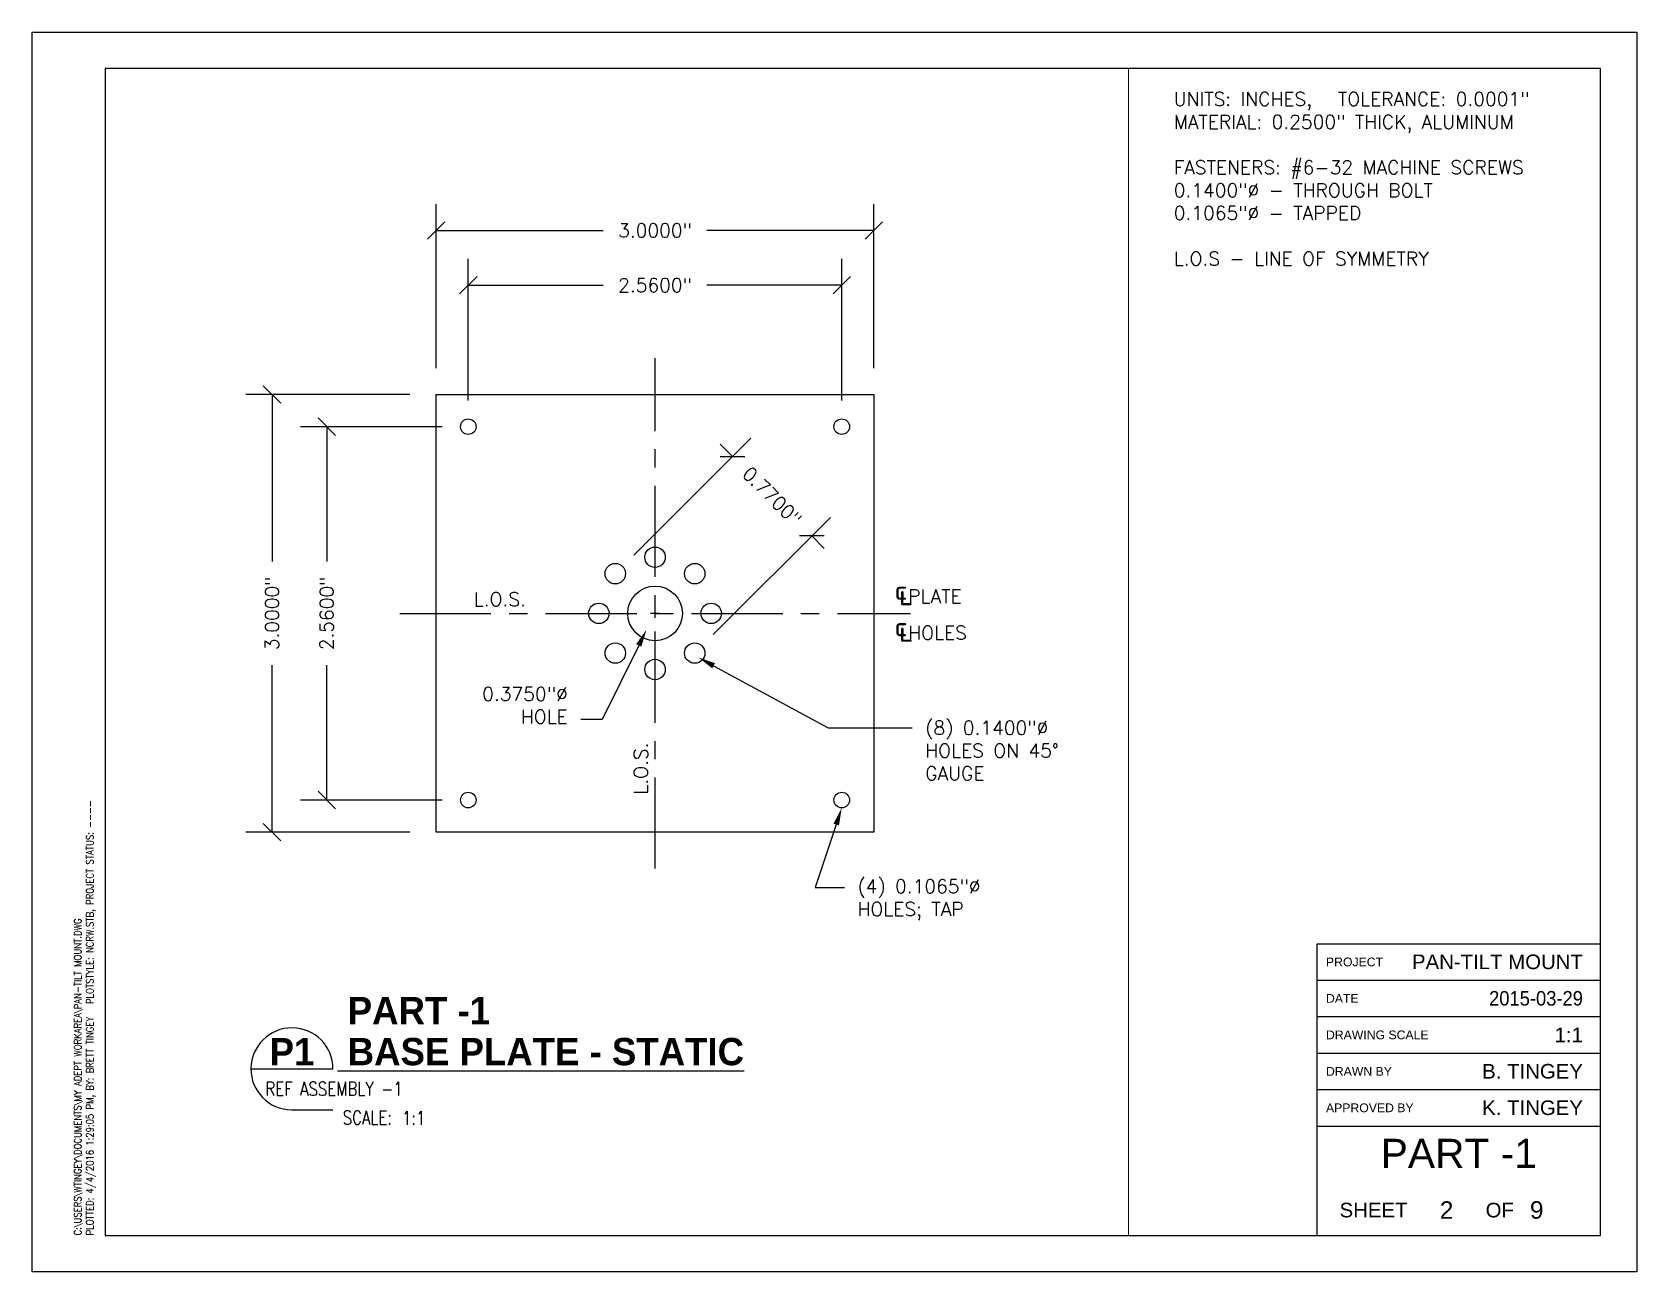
# Paper-space layout 'PART1' of a CAD drawing. Header units: inches. Extents: x 0 to 11, y 0 to 8.5.
# The model-space entities are those that its viewports show. They can reach past a viewport. Long polylines and large blocks are cut down to what shows.
import ezdxf
from ezdxf import colors
from ezdxf.entities.mleader import LeaderData, LeaderLine
from ezdxf.enums import TextEntityAlignment as Align
from ezdxf.math import Vec2, Vec3

# ---------------------------------------------------------------- set-up
doc = ezdxf.new("R2010")
doc.units = ezdxf.units.IN
doc.header["$MEASUREMENT"] = 0
doc.linetypes.add('CENTER', pattern=[2, 1.25, -0.25, 0.25, -0.25])
for name, color, linetype in [('54INFO', 7, 'Continuous'), ('G-OBJECT', 7, 'Continuous'), ('G-OBJECT-ANNO', 2, 'Continuous'), ('G-TTLB', 7, 'Continuous'), ('G-TTLB-ANNO', 2, 'Continuous'), ('G-TTLB-ANNO-BOLD', 3, 'Continuous'), ('G-TTLB-STMP', 1, 'Continuous')]:
    doc.layers.add(name, color=color, linetype=linetype)
doc.layers.add('G-TTLB-NPLT', color=7, linetype='Continuous', plot=False)
doc.styles.add('Arial', font='arial.ttf')
doc.styles.add('HBOLD', font='hbold.shx')
doc.styles.add('Plot Stamp', font='romans.shx', dxfattribs={"width": 0.85})
doc.styles.add('ROMANS', font='romans.shx')
doc.styles.get("Standard").update_dxf_attribs({"font": 'romans.shx', "height": 0.09375})
doc.styles.add('Title-Arial', font='arial.ttf')
doc.dimstyles.get("Standard").update_dxf_attribs({"dimtxt": 0.09375, "dimasz": 0.12, "dimexe": 0.18, "dimexo": 0.18, "dimgap": 0.09, "dimtad": 0, "dimdec": 4, "dimzin": 0, "dimdsep": 46, "dimlunit": 3, "dimtxsty": 'Standard', "dimblk": 'OBLIQUE', "dimcen": 0.09, "dimadec": 0, "dimazin": 0, "dimtfac": 1, "dimtdec": 4, "dimtofl": 0, "dimtmove": 0, "dimatfit": 3, "dimfxl": 1, "dimtolj": 1, "dimtzin": 0, "dimarcsym": 0})

# ---------------------------------------------------------------- blocks, each defined once
blk = doc.blocks.new('L14')
at = {"layer": '54INFO', "color": 7, "linetype": 'ByBlock'}
for p, q in [((0.03519953836755008, 0.377010504458223), (0.5976995383675501, 0.377010504458223)), ((0.3159829422386338, 0.09576089150195077), (0.5976995383673795, 0.09576089150195077))]:
    blk.add_line(p, q, dxfattribs=at)
blk.add_arc((0.3164495383673795, 0.377010504458223), 0.28125, 0, 269.2137372618573, dxfattribs=at)
at = {"layer": '54INFO', "color": 7, "linetype": 'ByBlock', "style": 'ROMANS', "width": 0.8}
blk.add_text('SCALE:', height=0.09375, dxfattribs=at).set_placement((0.6645720766158103, -0.003182224834532121))
at = {"layer": '54INFO', "linetype": 'ByBlock', "style": 'HBOLD'}
for tag, p in [('TITLETOP', (0.6289495383673227, 0.627010504458223)), ('TITLEBOTTOM', (0.6289495383673227, 0.345760504458223))]:
    blk.add_attdef(tag, text='', height=0.1875, dxfattribs=at).set_placement(p, align=Align.BOTTOM_LEFT)
blk.add_attdef('TOP', text='', height=0.1875, dxfattribs=at).set_placement((0.3164495383675501, 0.4950377480216615), align=Align.MIDDLE_CENTER)
at = {"layer": '54INFO', "color": 7, "linetype": 'ByBlock', "style": 'ROMANS', "width": 0.8}
blk.add_attdef('BOTTOM', text='', height=0.09375, dxfattribs=at).set_placement((0.1343486291955802, 0.2403581665875478), align=Align.MIDDLE_LEFT)
blk.add_attdef('SCALE', text='', height=0.09375, dxfattribs=at).set_placement((1.07082207661581, -0.03443222483453212), align=Align.BOTTOM_LEFT)
blk = doc.blocks.new('_Oblique')
at = {"color": 0, "linetype": 'ByBlock', "lineweight": -2}
blk.add_line((-0.5, -0.5), (0.5, 0.5), dxfattribs=at)
blk = doc.blocks.new('*D12')
at = {"layer": 'Defpoints', "color": 0, "transparency": 16777216}
for p in [(70.65154746992278, 2.672045302399269), (68.09154746992277, 1.702045302399273), (70.65154746992278, 1.702045302399273)]:
    blk.add_point(p, dxfattribs=at)
at = {"layer": 'G-OBJECT-ANNO', "color": 0, "lineweight": -2, "transparency": 16777216}
for p, q in [((68.09154746992277, 1.882045302399273), (68.09154746992277, 2.852045302399269)), ((70.65154746992278, 1.882045302399273), (70.65154746992278, 2.852045302399269)), ((68.09154746992277, 2.672045302399269), (69.01592246992277, 2.672045302399269)), ((70.65154746992278, 2.672045302399269), (69.72717246992278, 2.672045302399269))]:
    blk.add_line(p, q, dxfattribs=at)
at = {"layer": 'G-OBJECT-ANNO', "color": 0, "lineweight": -2, "transparency": 16777216, "xscale": 0.12, "yscale": 0.12, "zscale": 0.12, "rotation": 180}
blk.add_blockref('_Oblique', (68.09154746992277, 2.672045302399269), dxfattribs=at)
at = {"layer": 'G-OBJECT-ANNO', "color": 0, "lineweight": -2, "transparency": 16777216, "xscale": 0.12, "yscale": 0.12, "zscale": 0.12}
blk.add_blockref('_Oblique', (70.65154746992278, 2.672045302399269), dxfattribs=at)
at = {"layer": 'G-OBJECT-ANNO', "color": 0, "transparency": 16777216, "insert": (69.37154746992277, 2.672045302399269), "char_height": 0.09375, "attachment_point": 5}
blk.add_mtext('\\A1;2.5600"', dxfattribs=at)
blk = doc.blocks.new('*D13')
at = {"layer": 'Defpoints', "color": 0, "transparency": 16777216}
for p in [(70.87154746992277, 3.047045302399269), (67.87154746992277, 1.922045302399269), (70.87154746992277, 1.922045302399269)]:
    blk.add_point(p, dxfattribs=at)
at = {"layer": 'G-OBJECT-ANNO', "color": 0, "lineweight": -2, "transparency": 16777216}
for p, q in [((67.87154746992277, 2.102045302399269), (67.87154746992277, 3.227045302399269)), ((70.87154746992277, 2.102045302399269), (70.87154746992277, 3.227045302399269)), ((67.87154746992277, 3.047045302399269), (69.01592246992277, 3.047045302399269)), ((70.87154746992277, 3.047045302399269), (69.72717246992278, 3.047045302399269))]:
    blk.add_line(p, q, dxfattribs=at)
at = {"layer": 'G-OBJECT-ANNO', "color": 0, "lineweight": -2, "transparency": 16777216, "xscale": 0.12, "yscale": 0.12, "zscale": 0.12, "rotation": 180}
blk.add_blockref('_Oblique', (67.87154746992277, 3.047045302399269), dxfattribs=at)
at = {"layer": 'G-OBJECT-ANNO', "color": 0, "lineweight": -2, "transparency": 16777216, "xscale": 0.12, "yscale": 0.12, "zscale": 0.12}
blk.add_blockref('_Oblique', (70.87154746992277, 3.047045302399269), dxfattribs=at)
at = {"layer": 'G-OBJECT-ANNO', "color": 0, "transparency": 16777216, "insert": (69.37154746992277, 3.047045302399269), "char_height": 0.09375, "attachment_point": 5}
blk.add_mtext('\\A1;3.0000"', dxfattribs=at)
blk = doc.blocks.new('*D14')
at = {"layer": 'Defpoints', "color": 0, "transparency": 16777216}
for p in [(68.09154746992277, 1.702045302399273), (67.12154746992277, -0.8579546976007272), (68.09154746992277, -0.8579546976007275)]:
    blk.add_point(p, dxfattribs=at)
at = {"layer": 'G-OBJECT-ANNO', "color": 0, "lineweight": -2, "transparency": 16777216}
for p, q in [((67.91154746992277, 1.702045302399273), (66.94154746992277, 1.702045302399273)), ((67.12154746992277, 1.702045302399273), (67.12154746992277, 0.7776703023992728)), ((67.12154746992277, -0.8579546976007272), (67.12154746992277, 0.06642030239927313)), ((67.91154746992277, -0.8579546976007275), (66.94154746992277, -0.8579546976007272))]:
    blk.add_line(p, q, dxfattribs=at)
at = {"layer": 'G-OBJECT-ANNO', "color": 0, "lineweight": -2, "transparency": 16777216, "xscale": 0.12, "yscale": 0.12, "zscale": 0.12}
for p, rotation in [((67.12154746992277, 1.702045302399273), 90), ((67.12154746992277, -0.8579546976007272), 270)]:
    blk.add_blockref('_Oblique', p, dxfattribs=dict(at, rotation=rotation))
at = {"layer": 'G-OBJECT-ANNO', "color": 0, "transparency": 16777216, "insert": (67.12154746992277, 0.4220453023992838), "char_height": 0.09375, "attachment_point": 5, "rotation": 90}
blk.add_mtext('\\A1;2.5600"', dxfattribs=at)
blk = doc.blocks.new('*D15')
at = {"layer": 'Defpoints', "color": 0, "transparency": 16777216}
for p in [(66.74654746992277, 1.922045302399269), (67.87154746992277, 1.922045302399269), (67.87154746992277, -1.077954697600731)]:
    blk.add_point(p, dxfattribs=at)
at = {"layer": 'G-OBJECT-ANNO', "color": 0, "lineweight": -2, "transparency": 16777216}
for p, q in [((67.69154746992277, 1.922045302399269), (66.56654746992277, 1.922045302399269)), ((66.74654746992277, 1.922045302399269), (66.74654746992277, 0.7776703023992693)), ((66.74654746992277, -1.077954697600731), (66.74654746992277, 0.06642030239926927)), ((67.69154746992277, -1.077954697600731), (66.56654746992277, -1.077954697600731))]:
    blk.add_line(p, q, dxfattribs=at)
at = {"layer": 'G-OBJECT-ANNO', "color": 0, "lineweight": -2, "transparency": 16777216, "xscale": 0.12, "yscale": 0.12, "zscale": 0.12}
for p, rotation in [((66.74654746992277, 1.922045302399269), 90), ((66.74654746992277, -1.077954697600731), 270)]:
    blk.add_blockref('_Oblique', p, dxfattribs=dict(at, rotation=rotation))
at = {"layer": 'G-OBJECT-ANNO', "color": 0, "transparency": 16777216, "insert": (66.74654746992277, 0.42204530239928), "char_height": 0.09375, "attachment_point": 5, "rotation": 90}
blk.add_mtext('\\A1;3.0000"', dxfattribs=at)
blk = doc.blocks.new('*D16')
at = {"layer": 'Defpoints', "color": 0, "transparency": 16777216}
for p in [(70.44656053466673, 0.9525861456295956), (69.09931135916595, 0.6942814131560979), (69.64378358067958, 0.1498091916424542)]:
    blk.add_point(p, dxfattribs=at)
at = {"layer": 'G-OBJECT-ANNO', "color": 0, "lineweight": -2, "transparency": 16777216}
for p, q in [((69.22659057977953, 0.8215606337696713), (70.02936753376667, 1.624337587756813)), ((69.9020883131531, 1.497058367143232), (69.81723549941071, 1.581911180885612)), ((69.77106280129316, 0.2770884122560346), (70.57383975528032, 1.079865366243176)), ((70.44656053466673, 0.9525861456295956), (70.5314133484091, 0.8677333318872158))]:
    blk.add_line(p, q, dxfattribs=at)
at = {"layer": 'G-OBJECT-ANNO', "color": 0, "lineweight": -2, "transparency": 16777216, "xscale": 0.12, "yscale": 0.12, "zscale": 0.12}
for p, rotation in [((69.9020883131531, 1.497058367143232), 314.9999999999997), ((70.44656053466673, 0.9525861456295956), 134.9999999999997)]:
    blk.add_blockref('_Oblique', p, dxfattribs=dict(at, rotation=rotation))
at = {"layer": 'G-OBJECT-ANNO', "color": 0, "transparency": 16777216, "insert": (70.17432442390992, 1.224822256386403), "char_height": 0.09375, "attachment_point": 5, "rotation": 314.99999999999966}
blk.add_mtext('\\A1;0.7700"', dxfattribs=at)

msp = doc.modelspace()

# ---------------------------------------------------------------- linework, layer by layer
at = {"layer": 'G-OBJECT'}
msp.add_lwpolyline([(67.87154746992277, 1.922045302399269), (70.87154746992277, 1.922045302399269), (70.87154746992277, -1.077954697600731), (67.87154746992277, -1.077954697600731)], close=True, dxfattribs=at)
for centre, radius in [((68.09154746992277, 1.702045302399273), 0.05325), ((70.65154746992278, 1.702045302399273), 0.05325), ((69.37154746992277, 0.807045302399269), 0.07), ((69.09931135916595, 0.6942814131560908), 0.07), ((69.6437835806796, 0.6942814131560979), 0.07), ((69.37154746992277, 0.422045302399269), 0.1875), ((68.98654746992277, 0.422045302399269), 0.07), ((69.75654746992278, 0.422045302399269), 0.07), ((69.09931135916594, 0.1498091916424471), 0.07), ((69.64378358067958, 0.1498091916424542), 0.07), ((69.37154746992277, 0.03704530239926895), 0.07), ((68.09154746992277, -0.8579546976007275), 0.05325), ((70.65154746992278, -0.8579546976007275), 0.05325)]:
    msp.add_circle(centre, radius, dxfattribs=at)
at = {"layer": 'G-OBJECT-ANNO', "color": 9, "linetype": 'CENTER', "ltscale": 0.5}
for p, q in [((69.37154746992277, -1.327954697600731), (69.37154746992277, 2.172045302399269)), ((67.62154746992277, 0.422045302399269), (71.12154746992277, 0.4220453023992692))]:
    msp.add_line(p, q, dxfattribs=at)
at = {"layer": 'G-OBJECT-ANNO', "color": 8}
for p, q in [((69.37154746992277, 0.390795302399269), (69.37154746992277, 0.453295302399269)), ((69.40279746992277, 0.422045302399269), (69.34029746992277, 0.422045302399269))]:
    msp.add_line(p, q, dxfattribs=at)

# ---------------------------------------------------------------- texts
at = {"layer": 'G-OBJECT-ANNO', "char_height": 0.09375, "attachment_point": 1}
for s, width, insert in [('L.O.S.', 0.4516609008078376, (68.12887301583214, 0.5661761747237506)), ('{\\fISOCPEUR|b0|i0|c0|p34;\\H1.6x;℄}PLATE\\P{\\fISOCPEUR|b0|i0|c0|p34;\\H1.6x;℄}HOLES', 1.129781097894011, (71.01185284158873, 0.6420855886585741))]:
    msp.add_mtext_dynamic_manual_height_columns(s, width=width, gutter_width=0.46875, heights=[0], dxfattribs=dict(at, insert=insert))
at = {"layer": 'G-OBJECT-ANNO', "insert": (69.22741659759829, -0.8206291516913637), "char_height": 0.09375, "attachment_point": 1, "rotation": 90}
msp.add_mtext_dynamic_manual_height_columns('L.O.S.', width=0.4516609008078376, gutter_width=0.46875, heights=[0], dxfattribs=at)

# ---------------------------------------------------------------- dimensions: what is measured, and where the dimension line sits
at = {"layer": 'G-OBJECT-ANNO'}
for base, p1, p2, picture, middle in [((70.87154746992277, 3.047045302399269), (67.87154746992277, 1.922045302399269), (70.87154746992277, 1.922045302399269), '*D13', (69.37154746992277, 3.047045302399269)), ((70.65154746992278, 2.672045302399269), (68.09154746992277, 1.702045302399273), (70.65154746992278, 1.702045302399273), '*D12', (69.37154746992277, 2.672045302399269))]:
    dim = msp.add_linear_dim(base=base, p1=p1, p2=p2, dimstyle='Standard', dxfattribs=at)
    dim.commit()
    dim.dimension.update_dxf_attribs({"geometry": picture, "text_midpoint": middle})
for base, p1, p2, picture, middle in [((66.74654746992277, 1.922045302399269), (67.87154746992277, -1.077954697600731), (67.87154746992277, 1.922045302399269), '*D15', (66.74654746992277, 0.42204530239928)), ((67.12154746992277, -0.8579546976007272), (68.09154746992277, 1.702045302399273), (68.09154746992277, -0.8579546976007275), '*D14', (67.12154746992277, 0.4220453023992838))]:
    dim = msp.add_linear_dim(base=base, p1=p1, p2=p2, angle=90, dimstyle='Standard', dxfattribs=at)
    dim.commit()
    dim.dimension.update_dxf_attribs({"geometry": picture, "text_midpoint": middle})
dim = msp.add_aligned_dim(p1=(69.09931135916595, 0.6942814131560908), p2=(69.64378358067958, 0.1498091916424542), distance=1.1352980558891825, dimstyle='Standard', dxfattribs=at)
dim.commit()
dim.dimension.update_dxf_attribs({"geometry": '*D16', "text_midpoint": (70.17432442390992, 1.224822256386403)})

# ---------------------------------------------------------------- leaders
ml = msp.add_multileader_mtext('Standard', dxfattribs=at)
ml.set_content('0.3750"%%C HOLE', color=256)
ml.set_leader_properties()
ml.build(insert=Vec2(0, 0))
ml.multileader.update_dxf_attribs({"has_dogleg": 0, "text_right_attachment_type": 3, "dogleg_length": 0, "arrow_head_size": 0.12})
ctx = ml.context
ctx.base_point, ctx.char_height, ctx.arrow_head_size, ctx.landing_gap_size, ctx.plane_origin = Vec3(68.07191104178767, -0.1305015326408596), 0.09375, 0.12, 0.09, Vec3(69.31322796366021, 0.310212199848138)
ctx.right_attachment, ctx.text_align_type = 3, 2
notes = []
notes.append((ctx, [(0, (1, 1, 0), (68.86351818464482, -0.3046086754980024), (-1, 0), 0, [(0, [(69.31322796366021, 0.310212199848138), (69.00849265233228, -0.3046086754980024)], 0, [])])]))
ctx.mtext.insert, ctx.mtext.width, ctx.mtext.alignment, ctx.mtext.flow_direction = Vec3(68.77351818464481, -0.08362653264085956), 0.6863937692869513, 3, 5
ml = msp.add_multileader_mtext('Standard', dxfattribs=at)
ml.set_content('(8) 0.1400"%%C HOLES ON 45%%D GAUGE', color=256)
ml.set_leader_properties()
ml.build(insert=Vec2(0, 0))
ml.multileader.update_dxf_attribs({"has_dogleg": 0, "text_right_attachment_type": 3, "dogleg_length": 0, "arrow_head_size": 0.12})
ctx = ml.context
ctx.base_point, ctx.char_height, ctx.arrow_head_size, ctx.landing_gap_size, ctx.plane_origin = Vec3(71.13403929447213, -0.3625530515746505), 0.09375, 0.12, 0.09, Vec3(71.16327892802565, 0.1120661390850728)
ctx.right_attachment = 3
notes.append((ctx, [(0, (1, 1, 0), (71.13403929447213, -0.3625530515746505), (1, 0), 0, [(0, [(69.66761830485848, 0.120211777368695), (70.55903622404003, -0.3625530515746505)], 0, [])])]))
ctx.mtext.insert, ctx.mtext.width, ctx.mtext.flow_direction = Vec3(71.22403929447213, -0.3156780515746505), 1.016129694700936, 5
ml = msp.add_multileader_mtext('Standard', dxfattribs=at)
ml.set_content('(4) 0.1065"%%C HOLES; TAP', color=256)
ml.set_leader_properties()
ml.build(insert=Vec2(0, 0))
ml.multileader.update_dxf_attribs({"has_dogleg": 0, "text_right_attachment_type": 3, "dogleg_length": 0, "arrow_head_size": 0.12})
ctx = ml.context
ctx.base_point, ctx.char_height, ctx.arrow_head_size, ctx.landing_gap_size, ctx.plane_origin = Vec3(70.66940717282796, -1.458212070644095), 0.09375, 0.12, 0.09, Vec3(70.65154746992278, -0.9112046976007275)
ctx.right_attachment = 3
notes.append((ctx, [(0, (1, 1, 0), (70.66940717282796, -1.458212070644095), (1, 0), 0, [(0, [(70.65154746992278, -0.9112046976007275), (70.47026358164567, -1.458212070644095)], 0, [])])]))
ctx.mtext.insert, ctx.mtext.width, ctx.mtext.flow_direction = Vec3(70.75940717282796, -1.402408499215523), 0.9607065369855263, 5
for ctx, leaders in notes:
    for number, flags, end, landing, length, lines in leaders:
        leader = LeaderData()
        leader.index, (leader.has_last_leader_line, leader.has_dogleg_vector, leader.attachment_direction) = number, flags
        leader.last_leader_point, leader.dogleg_vector, leader.dogleg_length = Vec3(end), Vec3(landing), length
        for number, points, colour, breaks in lines:
            line = LeaderLine()
            line.index, line.vertices, line.color, line.breaks = number, Vec3.list(points), colors.encode_raw_color(colour), breaks
            leader.lines.append(line)
        ctx.leaders.append(leader)

psp = doc.layouts.new('PART1')

# ---------------------------------------------------------------- linework, layer by layer
at = {"layer": 'G-TTLB'}
psp.add_line((8.808824578831747, 0.2500000000000018), (8.808824578831747, 2.249999999999979), dxfattribs=at)
psp.add_lwpolyline([(10.75, 8.25), (0.5, 8.25), (0.5, 0.2500000000000018), (10.75, 0.2500000000000018)], close=True, dxfattribs=at)
for points in [[(8.808824578831747, 2.249999999999979), (10.75, 2.249999999999979)], [(8.808824578831747, 2.249999999999979), (10.75, 2.249999999999979)], [(8.808824578831747, 1.999999999999979), (10.75, 1.999999999999979)], [(8.808824578831747, 1.749999999999979), (10.75, 1.749999999999979)], [(8.808824578831747, 1.499999999999979), (10.75, 1.499999999999979)], [(8.808824578831747, 1.249999999999979), (10.75, 1.249999999999979)], [(8.808824578831747, 0.9999999999999791), (10.75, 0.9999999999999791)]]:
    psp.add_lwpolyline(points, dxfattribs=at)
at = {"layer": 'G-TTLB-NPLT'}
psp.add_lwpolyline([(11, 0), (0, 0), (0, 8.5), (11, 8.5)], close=True, dxfattribs=at)

# ---------------------------------------------------------------- block references
at = {"layer": 'G-TTLB-ANNO'}
psp.add_blockref('L14', (1.46480046163262, 1.01482155264151), dxfattribs=at).add_auto_attribs({'SCALE': '1:1', 'TITLEBOTTOM': '%%U BASE PLATE - STATIC', 'TITLETOP': ' PART -1', 'TOP': 'P1', 'BOTTOM': 'REF ASSEMBLY -1'})

# ---------------------------------------------------------------- texts
at = {"layer": 'G-OBJECT-ANNO', "insert": (7.825258731649683, 8.087784563798088), "char_height": 0.09375, "attachment_point": 1}
psp.add_mtext_dynamic_manual_height_columns('UNITS: INCHES,^ITOLERANCE: 0.0001"\\PMATERIAL: 0.2500" THICK, ALUMINUM\\P\\PFASTENERS: #6-32 MACHINE SCREWS\\P0.1400"%%C - THROUGH BOLT\\P0.1065"%%C - TAPPED \\P\\PL.O.S - LINE OF SYMMETRY', width=3.289624171987811, gutter_width=0.46875, heights=[0], dxfattribs=at)
at = {"layer": 'G-TTLB-ANNO', "style": 'Title-Arial'}
for s, p in [('PROJECT', (8.868824578831745, 2.124999999999979)), ('DATE', (8.868824578831745, 1.874999999999979)), ('DRAWING SCALE', (8.868824578831745, 1.624999999999979)), ('DRAWN BY', (8.868824578831745, 1.374999999999979)), ('APPROVED BY', (8.868824578831745, 1.124999999999979))]:
    psp.add_text(s, height=0.06, dxfattribs=at).set_placement(p, align=Align.MIDDLE_LEFT)
psp.add_text('SHEET', height=0.1, dxfattribs=at).set_placement((9.427733173647574, 0.4240196832806609), align=Align.MIDDLE_RIGHT)
psp.add_text('OF', height=0.1, dxfattribs=at).set_placement((10.05992123791368, 0.4240196832806609), align=Align.MIDDLE_CENTER)
at = {"layer": 'G-TTLB-ANNO', "char_height": 0.1, "attachment_point": 6, "style": 'Title-Arial'}
for s, width, insert in [('PAN-TILT MOUNT', 1.372657955404804, (10.63, 2.124999999999979)), ('{\\W0.9;2015-03-29}', 1.259490734511957, (10.63, 1.874999999999979)), ('1:1', 1.259490734511957, (10.63, 1.624999999999979)), ('B. TINGEY', 1.259490734511957, (10.63, 1.374999999999977)), ('K. TINGEY', 1.259490734511957, (10.63, 1.124999999999979))]:
    psp.add_mtext_dynamic_manual_height_columns(s, width=width, gutter_width=0.7000000000000001, heights=[0], dxfattribs=dict(at, insert=insert))
at = {"layer": 'G-TTLB-ANNO-BOLD', "color": 7, "style": 'Arial'}
psp.add_text('PART -1', height=0.2, dxfattribs=at).set_placement((9.779412289415873, 0.8124999999999851), align=Align.MIDDLE_CENTER)
at = {"layer": 'G-TTLB-ANNO-BOLD', "char_height": 0.12, "width": 0.5, "style": 'Title-Arial'}
for s, insert, attachment_point in [('2', (9.695346530281107, 0.4240196832806604), 5), ('9', (10.26676042431664, 0.4240196832806604), 4)]:
    psp.add_mtext(s, dxfattribs=dict(at, insert=insert, attachment_point=attachment_point))
at = {"layer": 'G-TTLB-STMP', "insert": (0.3625797692398738, 0.2500000000000018), "char_height": 0.05, "width": 14, "attachment_point": 4, "rotation": 90, "style": 'Plot Stamp'}
psp.add_mtext('C:\\\\USERS\\\\WTINGEY\\\\DOCUMENTS\\\\MY ADEPT WORKAREA\\\\PAN-TILT MOUNT.DWG   \\PPLOTTED: 4/4/2016 1:29:05 PM, BY: BRETT TINGEY   PLOTSTYLE: NCRW.STB, PROJECT STATUS: ----', dxfattribs=at)

# ---------------------------------------------------------------- viewports
at = {"layer": 'Defpoints'}
psp.add_viewport(center=(4.007774230528915, 4.250000000000002), size=(7.015548461057829, 8), view_center_point=(69.10952069318843, 0.1572234847329228), view_height=7.999998283487932, dxfattribs=at)

doc.saveas('drawing.dxf')
